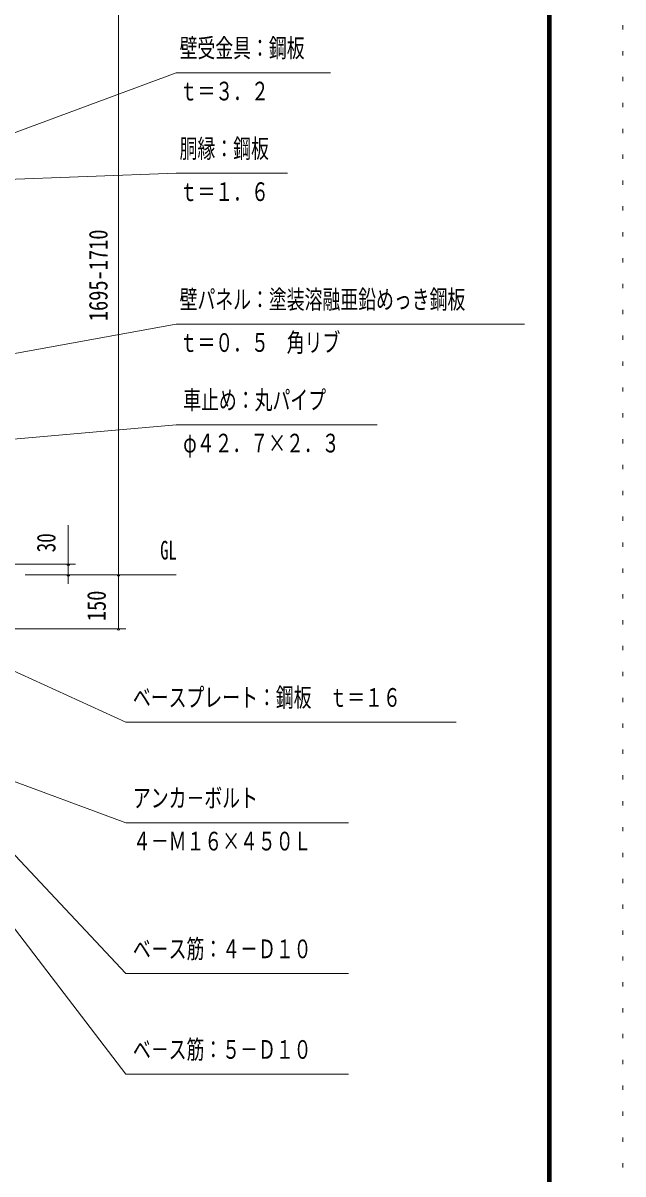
# Model space of a CAD drawing. Units: millimetres, scale not verified. Extents: x -26655 to 26659, y -10500 to 10500.
# Drawn here: x 22482 to 26659, y -3075 to 4936 of the extents above; entities that cross this region are included whole.
import ezdxf
from ezdxf.enums import TextEntityAlignment as Align

# ---------------------------------------------------------------- set-up
doc = ezdxf.new("R2010")
doc.units = ezdxf.units.MM
doc.header["$LTSCALE"] = 60
doc.linetypes.add('USER4', pattern=[3, 0.5, -2.5])
for name, color, linetype, lineweight in [('0-A_2-52DIM', 3, 'Continuous', 18), ('0-C_F-F1PAPER', 5, 'Continuous', 18), ('0-D_F-E_J_ADD', 5, 'USER4', 18)]:
    doc.layers.add(name, color=color, linetype=linetype, lineweight=lineweight)
doc.styles.add('ＭＳ ゴシック', font='')
doc.styles.get('ＭＳ ゴシック').set_extended_font_data('MS Gothic')

msp = doc.modelspace()

# ---------------------------------------------------------------- linework, layer by layer
at = {"layer": '0-A_2-52DIM'}
for p, q in [((23147.42, 719.93), (23147.42, 5797.43)), ((23547.42, 4589.93), (21621.71, 3875.22)), ((23547.42, 4589.93), (24622.42, 4589.93)), ((23547.42, 3889.93), (21744.69, 3823.93)), ((23547.42, 3889.93), (24322.42, 3889.93)), ((23547.42, 2839.93), (21071.14, 2390.96)), ((23547.42, 2839.93), (25972.42, 2839.93)), ((23547.42, 2139.93), (21365.82, 1948.24)), ((24947.42, 2139.93), (23547.42, 2139.93)), ((22797.41, 1032.16), (22797.41, 1439.93)), ((22122.41, 1169.93), (22847.41, 1169.93)), ((22807.41, 1169.93), (22787.41, 1169.93)), ((22497.41, 1094.93), (23547.42, 1094.93)), ((22807.41, 1094.93), (22787.41, 1094.93)), ((23157.42, 1094.93), (23137.42, 1094.93)), ((22247.42, 719.93), (23197.41, 719.93)), ((23157.42, 719.93), (23137.42, 719.93)), ((21705.11, -76.73), (23197.41, -630.07)), ((21673.54, -386.97), (23197.41, -2380.07)), ((24747.41, -630.07), (23197.41, -630.07)), ((23197.41, -2380.07), (24747.41, -2380.07))]:
    msp.add_line(p, q, dxfattribs=at)
for points in [[(21733.48, 737.95), (23197.41, 69.93), (25497.41, 69.93)], [(22004.69, -411.39), (23197.41, -1680.07), (24747.41, -1680.07)]]:
    msp.add_lwpolyline(points, dxfattribs=at)
for centre in [(22797.41, 1169.93), (22797.41, 1094.93), (23147.42, 1094.93), (23147.42, 719.93)]:
    msp.add_arc(centre, 10, 180, 0, dxfattribs=at)
at = {"layer": '0-C_F-F1PAPER'}
for p, q in [((26156.32, -9997.5), (26156.32, 10097.5)), ((26158.83, -10000), (26158.83, 10100)), ((26136.33, -9977.5), (26136.33, 10077.5)), ((26138.82, -9980), (26138.82, 10080)), ((26141.33, -9982.5), (26141.33, 10082.5)), ((26146.33, -9987.5), (26146.33, 10087.5)), ((26151.33, -9992.5), (26151.33, 10092.5))]:
    msp.add_line(p, q, dxfattribs=at)
for points in [[(-2536.17, 10095), (-2536.17, -9995), (26153.83, -9995), (26153.83, 10095)], [(-2531.17, 10090), (-2531.17, -9990), (26148.83, -9990), (26148.83, 10090)], [(-2526.17, 10085), (-2526.17, -9985), (26143.82, -9985), (26143.82, 10085)], [(-2516.17, 10075), (-2516.17, -9975), (26133.83, -9975), (26133.83, 10075)]]:
    msp.add_lwpolyline(points, dxfattribs=at)
at = {"layer": '0-D_F-E_J_ADD'}
msp.add_line((26658.83, 10500), (26658.83, -10500), dxfattribs=at)

# ---------------------------------------------------------------- texts
at = {"layer": '0-A_2-52DIM', "color": 7, "style": 'ＭＳ ゴシック'}
for s, width, p in [('壁受金具：鋼板', 0.7, (23572.42, 4657.69)), ('ｔ＝３．２', 0.7, (23572.42, 4357.69)), ('胴縁：鋼板', 0.7, (23572.42, 3957.69)), ('ｔ＝１．６', 0.7, (23572.42, 3657.69)), ('壁パネル：塗装溶融亜鉛めっき鋼板', 0.7, (23572.42, 2907.69)), ('ｔ＝０．５\u3000角リブ', 0.7, (23572.42, 2607.69)), ('車止め：丸パイプ', 0.7, (23597.42, 2207.69)), ('φ４２．７×２．３', 0.7, (23597.42, 1907.69)), ('GL', 0.65, (23437.41, 1162.7)), ('GL', 0.65, (23437.42, 1162.7)), ('ベースプレート：鋼板\u3000ｔ＝１６', 0.7, (23247.41, 137.69)), ('アンカ－ボルト', 0.7, (23247.41, -562.3)), ('４－Ｍ１６×４５０Ｌ', 0.7, (23247.41, -862.31)), ('ベ－ス筋：４－Ｄ１０', 0.7, (23247.41, -1612.31)), ('ベ－ス筋：５－Ｄ１０', 0.7, (23247.41, -2312.3))]:
    msp.add_text(s, height=130.2, dxfattribs=dict(at, width=width)).set_placement(p, align=Align.BOTTOM_LEFT)
for s, width, p in [('1695-1710', 0.8, (23109.91, 2860.66)), ('30', 0.75, (22747.41, 1251.62)), ('150', 0.8, (23097.41, 772.95))]:
    msp.add_text(s, height=130.2, rotation=90, dxfattribs=dict(at, width=width)).set_placement(p, align=Align.BOTTOM_LEFT)

doc.saveas('drawing.dxf')
